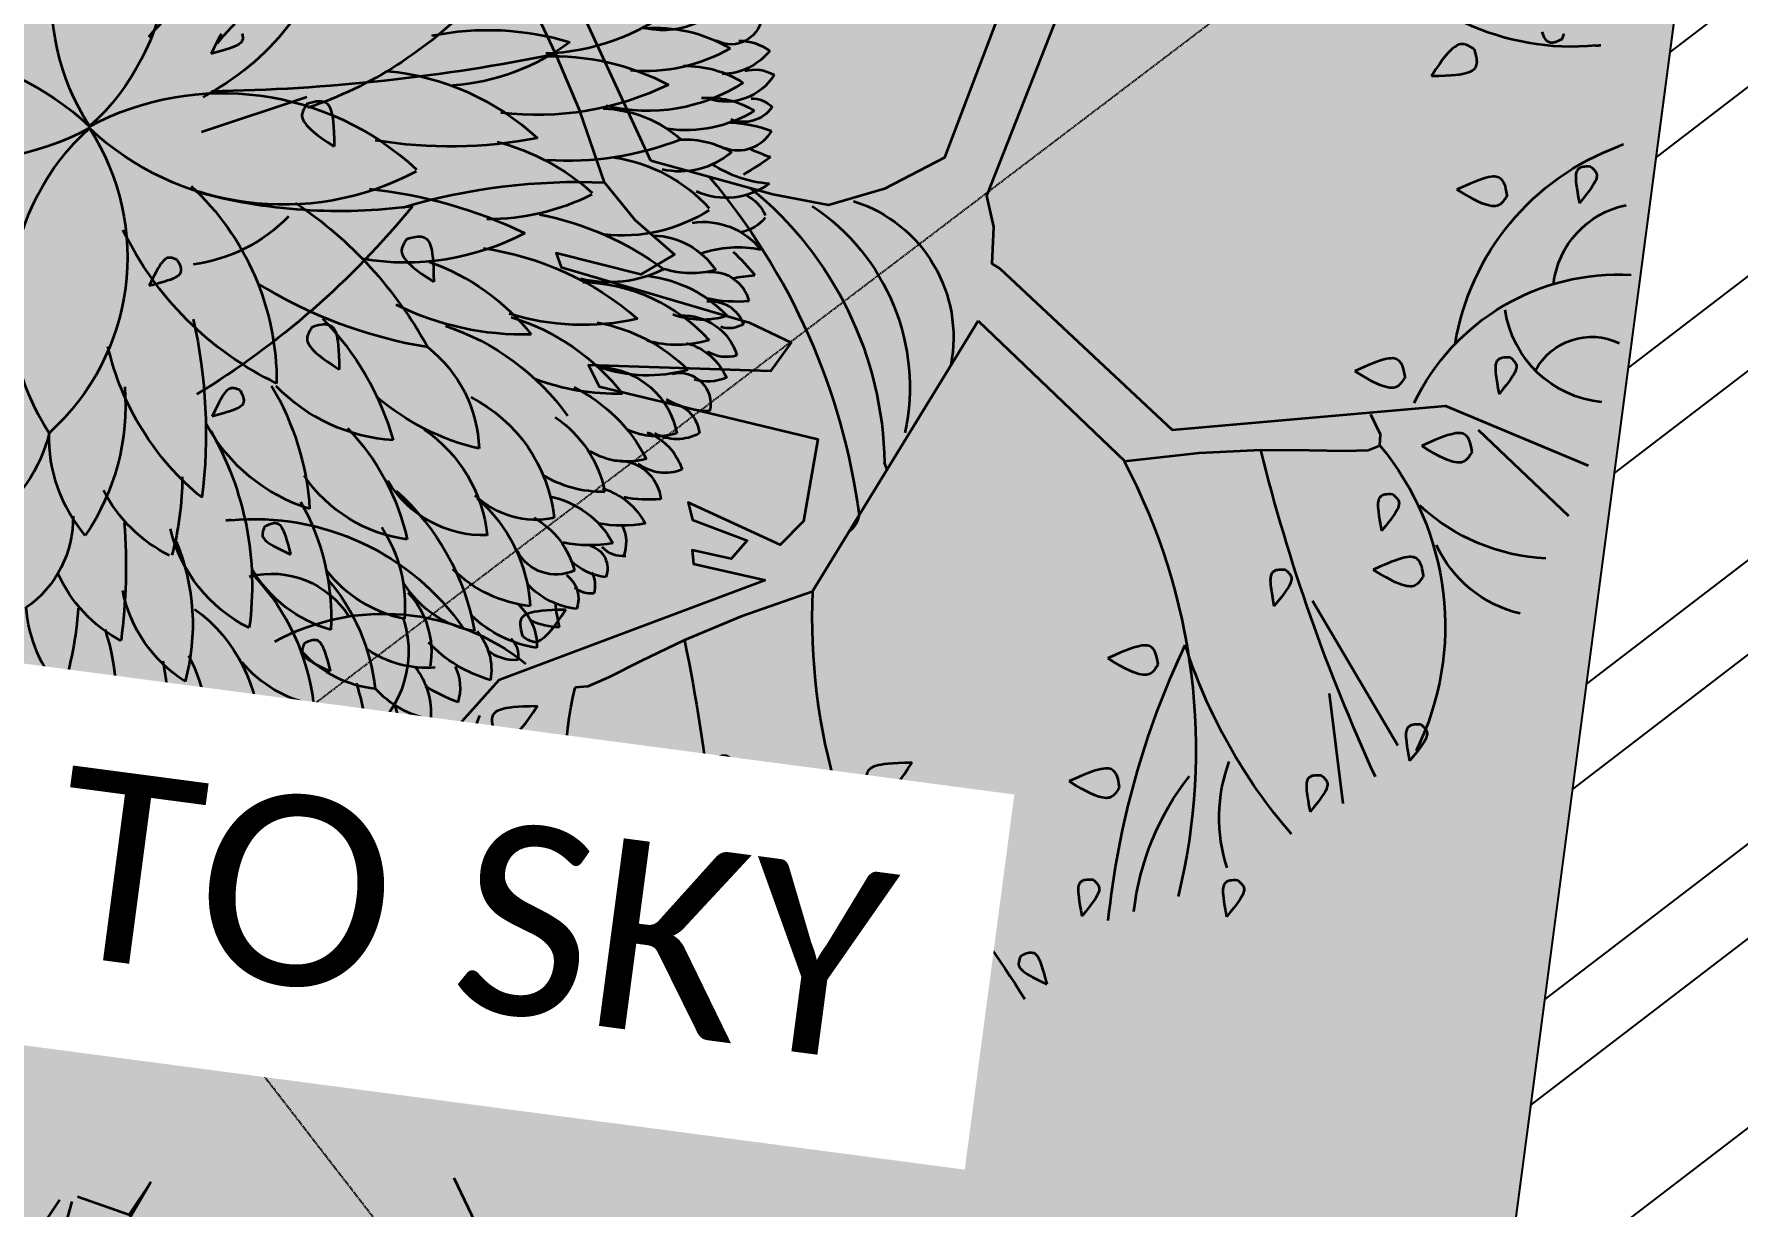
# Model space of a CAD drawing. Header units: millimetres. Extents: x -176651 to 424033, y -469666 to 486614.
# Drawn here: x 8841 to 9561, y 116271 to 116767 of the extents above; entities that cross this region are included whole.
import ezdxf

# ---------------------------------------------------------------- set-up
doc = ezdxf.new("R2010")
doc.units = ezdxf.units.MM
doc.linetypes.add('1625_East Villa$0$DASHED', pattern=[0.75, 0.5, -0.25])
for name, color, linetype in [('1625_East Villa$0$ad-Elevation 10', 8, 'Continuous'), ('1625_East Villa$0$ad-Furniture', 8, 'Continuous'), ('1625_East Villa$0$ad-Text main', 8, 'Continuous'), ('1625_East Villa$0$ad-Wall', 8, 'Continuous'), ('1625_East Villa$0$ad-Wall hatch', 8, 'Continuous')]:
    doc.layers.add(name, color=color, linetype=linetype)
doc.layers.add('1625_East Villa$0$ad-Landscape', color=8, linetype='Continuous', lineweight=35)
doc.styles.add('1625_East Villa$0$Standard', font='calibril.ttf')

# ---------------------------------------------------------------- blocks, each defined once
blk = doc.blocks.new('1625_East Villa$0$A$C61BE7BBE')
at = {"layer": '1625_East Villa$0$ad-Landscape', "color": 2}
for centre, radius, start, end in [((5.367, 5.219), 1.476, 139.5678, 220.4322), ((3.12, 5.219), 1.476, 319.5678, 40.4322), ((2.238, 3.734), 2.052, 33.3645, 71.7788), ((4.521, 5.887), 1.654, 187.071, 234.8541), ((4.061, 6.873), 2.589, 216.3709, 243.6204), ((1.631, 3.425), 1.771, 71.0687, 99.21), ((2.329, 6.193), 1.415, 226.1223, 258.1088), ((2.39, 3.256), 1.59, 87.8069, 125.3426), ((3.217, 2.824), 1.766, 54.4662, 125.5338), ((3.217, 5.686), 1.766, 234.4662, 305.5338), ((5.367, 3.292), 1.476, 139.5678, 220.4322), ((5.27, 5.686), 1.766, 234.4662, 305.5338), ((3.12, 3.292), 1.476, 319.5678, 40.4322), ((4.061, 1.638), 2.589, 116.3796, 143.6291), ((1.238, 4.953), 1.529, 249.608, 279.927), ((3.74, 1.868), 1.772, 127.9554, 156.5901), ((2.402, 2.454), 0.836, 120.6803, 170.6952), ((6.505, 2.033), 3.258, 159.8575, 179.5136), ((2.351, 3.515), 1.708, 301.6282, 339.5254), ((2.387, 3.165), 1.102, 279.7318, 323.9609), ((4.785, 1.304), 1.936, 142.5885, 180.2685), ((3.296, 2.438), 0.953, 312.2631, 353.7786), ((1.568, 2.747), 0.695, 260.6567, 321.7175), ((2.796, 1.441), 0.898, 139.4924, 177.6991), ((4.696, 1.741), 0.676, 171.3917, 227.835), ((4.538, 1.094), 1.349, 149.987, 187.7695), ((3.338, 0.614), 0.606, 297.2695, 335.9728)]:
    blk.add_arc(centre, radius, start, end, dxfattribs=at)
at = {"layer": '1625_East Villa$0$ad-Landscape', "color": 76}
for centre, radius, start, end in [((0.85, 5.826), 0.508, 198.3657, 274.3629), ((0.376, 5.482), 0.193, 174.1867, 290.596), ((1.723, 6.473), 1.411, 225.5947, 260.3414), ((0.26, 5.008), 0.314, 81.5933, 119.1651), ((0.714, 4.425), 0.914, 78.0173, 113.3144), ((0.437, 5.482), 0.386, 211.1509, 261.8872), ((1.001, 6.11), 1.065, 232.5105, 267.2521), ((0.153, 4.921), 0.235, 66.9546, 113.0454), ((0.379, 5.278), 0.348, 203.9184, 280.7874), ((0.528, 4.448), 0.678, 81.5557, 114.7052), ((0.955, 5.895), 1.093, 229.5217, 276.1719), ((1.238, 3.557), 1.529, 80.073, 110.392), ((1.737, 6.553), 1.873, 236.553, 269.3505), ((0.153, 4.809), 0.166, 79.3544, 130.2832), ((0.237, 5.034), 0.214, 207.1935, 284.6897), ((0.375, 4.422), 0.526, 77.3912, 114.963), ((0.663, 5.52), 0.803, 230.6141, 270.7898), ((0.222, 3.924), 0.887, 85.5415, 102.4704), ((0.253, 4.876), 0.238, 201.2281, 283.0029), ((1.01, 4.034), 0.76, 84.1206, 124.2254), ((0.483, 4.104), 0.567, 79.894, 113.0436), ((-0.244, 5.884), 1.285, 281.6372, 288.0005), ((1.191, 5.881), 1.72, 226.87, 233.5161), ((0.627, 4.946), 0.486, 221.139, 275.5703), ((1.521, 6.369), 1.948, 241.1822, 266.2604), ((5.27, 2.824), 1.766, 54.4662, 125.5338), ((0.046, 5.194), 0.734, 266.4289, 296.017), ((0.317, 4.791), 0.456, 226.0882, 286.2369), ((1.002, 3.489), 1.009, 91.2562, 130.1055), ((1.89, 3.086), 1.423, 97.042, 124.3197), ((2.38, 7.288), 2.882, 251.6105, 271.7173), ((0.197, 4.155), 0.224, 105.3109, 151.5664), ((0.197, 4.356), 0.224, 208.4336, 254.6891), ((1.002, 5.021), 1.009, 229.8945, 268.7438), ((1.89, 5.425), 1.423, 235.6803, 262.958), ((0.317, 3.72), 0.456, 73.7631, 133.9118), ((0.046, 3.316), 0.734, 63.983, 93.5711), ((0.627, 3.564), 0.486, 84.4297, 138.861), ((1.521, 2.141), 1.948, 93.7396, 118.8178), ((2.38, 1.222), 2.882, 88.2827, 108.3895), ((1.191, 2.629), 1.72, 126.4839, 133.13), ((2.39, 5.254), 1.59, 234.6574, 272.1931), ((4.521, 2.623), 1.654, 125.1459, 172.929), ((-0.244, 2.626), 1.285, 71.9995, 78.3628), ((0.253, 3.634), 0.238, 76.9971, 158.7719), ((0.483, 4.407), 0.567, 246.9564, 280.106), ((1.01, 4.476), 0.76, 235.7746, 275.8794), ((1.737, 1.957), 1.873, 90.6495, 123.447), ((0.222, 4.586), 0.887, 257.5296, 274.4585), ((0.663, 2.99), 0.803, 89.2102, 129.3859), ((0.237, 3.476), 0.214, 75.3103, 152.8065), ((0.375, 4.088), 0.526, 245.037, 282.6088), ((0.955, 2.615), 1.093, 83.8281, 130.4783), ((2.329, 2.317), 1.415, 101.8912, 133.8777), ((2.238, 4.776), 2.052, 288.2212, 326.6355), ((0.153, 3.701), 0.166, 229.7168, 280.6456), ((0.379, 3.233), 0.348, 79.2126, 156.0816), ((0.437, 3.028), 0.386, 98.1128, 148.8491), ((0.528, 4.063), 0.678, 245.2948, 278.4443), ((1.001, 2.401), 1.065, 92.7479, 127.4895), ((1.723, 2.037), 1.411, 99.6586, 134.4053), ((1.631, 5.085), 1.771, 260.79, 288.9313), ((1.888, 6.063), 2.891, 271.7421, 294.3259), ((0.153, 3.59), 0.235, 246.9546, 293.0454), ((2.173, 1.817), 1.53, 100.88, 136.8447), ((0.26, 3.502), 0.314, 240.8349, 278.4067), ((0.376, 3.029), 0.193, 69.404, 185.8133), ((0.714, 4.085), 0.914, 246.6856, 281.9827), ((0.85, 2.685), 0.508, 85.6371, 161.6343), ((0.253, 3.548), 0.544, 262.7166, 292.3542), ((0.437, 2.816), 0.213, 83.9314, 167.1466), ((1.371, 2.086), 1.015, 108.9376, 145.3584), ((0.965, 4.454), 1.427, 260.7451, 283.0431), ((1.985, 1.998), 0.955, 109.2599, 166.2572), ((0.4, 3.092), 0.285, 233.2838, 291.6454), ((0.641, 2.468), 0.37, 103.9638, 154.6363), ((0.545, 3.235), 0.428, 245.5975, 287.5893), ((1.454, 2.193), 0.727, 116.203, 161.3292), ((1.43, 4.085), 1.503, 275.6253, 303.1332), ((2.19, 3.68), 1.111, 266.0484, 308.3502), ((4.23, 1.756), 1.688, 141.4367, 168.9715), ((0.712, 3.069), 0.443, 246.5632, 293.4368), ((2.35, 1.843), 0.921, 117.1177, 166.3316), ((5.216, 2.38), 1.434, 167.8862, 206.8402), ((0.444, 2.868), 0.279, 240.3623, 299.6377), ((0.677, 2.361), 0.271, 77.551, 166.3454), ((3.287, 1.488), 1.425, 128.2279, 160.2669), ((0.849, 2.012), 0.437, 98.927, 145.2152), ((0.873, 3.122), 0.705, 261.247, 294.3965), ((0.597, 3.285), 0.879, 257.9266, 272.9974), ((1.139, 1.78), 0.573, 93.6266, 144.2365), ((5.19, 2.438), 0.953, 186.2214, 227.7369), ((0.735, 3.038), 0.814, 252.4778, 273.2362), ((1.241, 2.736), 0.544, 250.202, 306.221), ((2.076, 1.479), 0.96, 123.4494, 169.1419), ((2.914, 0.996), 1.53, 124.2544, 162.4095), ((1.943, 2.897), 0.927, 270.1716, 318.2607), ((0.83, 2.1), 0.239, 147.6824, 193.2452), ((1.376, 1.72), 0.525, 111.9719, 158.1743), ((5.353, 1.927), 1.983, 172.8697, 187.1303), ((0.621, 2.224), 0.183, 257.9287, 308.8575), ((0.919, 2.869), 0.793, 251.9877, 274.4337), ((0.833, 1.935), 0.148, 98.297, 193.9033), ((3.802, 1.234), 1.463, 142.928, 175.4603), ((3.099, 2.555), 0.928, 288.9495, 325.0834), ((0.696, 2.278), 0.379, 269.0458, 306.1809), ((0.918, 1.817), 0.17, 143.7235, 189.2863), ((1.034, 2.146), 0.273, 237.8448, 324.6011), ((0.789, 1.953), 0.168, 256.8191, 300.1098), ((1.025, 1.718), 0.186, 119.0055, 191.7638), ((1.155, 2.454), 0.795, 268.4481, 307.5281), ((2.546, 2.176), 0.932, 288.9915, 338.9853), ((7.132, 1.113), 3.502, 167.9948, 180.0176), ((0.856, 2.168), 0.488, 268.4011, 309.1706), ((-0.468, 2.075), 1.496, 339.5864, 345.4463), ((1.841, 2.296), 0.821, 274.0733, 314.8771), ((1.411, 1.368), 0.356, 124.2819, 173.793), ((1.43, 2.103), 0.645, 272.2183, 320.8436), ((2.244, 1.223), 0.544, 129.3196, 181.7514), ((3.23, 0.731), 1.242, 131.6019, 166.473), ((2.218, 2.186), 0.846, 278.5709, 321.5072), ((3.755, 0.533), 1.408, 129.2482, 165.9132), ((0.988, 1.948), 0.399, 262.2727, 289.059), ((1.038, 2.165), 0.759, 271.415, 306.1567), ((1.314, 1.322), 0.15, 126.1904, 182.5297), ((1.689, 1.185), 0.372, 132.039, 182.3981), ((2.838, 1.701), 0.868, 294.7161, 341.3122), ((3.329, 1.932), 0.874, 290.1808, 328.5951), ((1.218, 1.585), 0.274, 258.7338, 302.0246), ((1.188, 2.023), 0.863, 278.6128, 308.9762), ((3.664, 0.51), 0.974, 118.3444, 173.5331), ((5.983, 1.131), 2.067, 175.9521, 190.6786), ((1.785, 1.06), 0.289, 145.3594, 190.9222), ((2.115, 0.859), 0.461, 134.4168, 177.6352), ((1.808, 1.831), 0.643, 257.6145, 296.9239), ((2.035, 1.751), 0.73, 268.9494, 309.1849), ((5.053, 0.538), 1.458, 154.4442, 184.6619), ((3.367, 1.426), 0.895, 310.7887, 348.0381), ((1.197, 2.251), 1.281, 283.7152, 293.8565), ((2.347, 1.638), 0.764, 273.1884, 312.6145), ((4.032, 0.491), 1.016, 144.8498, 183.0189), ((1.621, 1.498), 0.621, 273.0667, 310.2241), ((3.329, 0.459), 1.32, 153.7814, 168.0611), ((5.028, 0.458), 1.765, 161.3885, 181.2452), ((2.137, 0.787), 0.289, 145.3594, 190.9222), ((2.004, 1.312), 0.581, 273.3251, 311.6636), ((3.777, 0.304), 1.488, 157.2926, 174.0275), ((2.519, 1.333), 0.735, 283.908, 319.6134), ((3.37, 0.942), 0.57, 293.7313, 353.3277), ((4.915, 0.921), 0.873, 183.0038, 219.6059), ((1.84, 1.061), 0.329, 272.3146, 313.7549), ((2.551, 0.604), 0.41, 156.3892, 187.6723), ((1.799, 1.555), 1.205, 294.4744, 320.3824), ((2.873, 1.146), 0.824, 298.2203, 336.7804), ((4.728, 0.43), 0.838, 157.7226, 195.8673), ((2.085, 0.901), 0.356, 279.6308, 313.1371), ((2.86, 0.9), 0.488, 288.8174, 332.5625), ((2.791, 0.504), 0.311, 161.2129, 206.1809), ((3.209, 0.386), 0.552, 154.5471, 189.5144), ((2.484, 0.892), 0.625, 286.9117, 328.7423), ((2.422, 0.656), 0.302, 287.3992, 323.6788), ((10.109, 1.582), 7.168, 189.1667, 191.2403), ((3.602, 0.331), 0.342, 161.3254, 219.8207), ((4.101, 0.3), 0.535, 164.7932, 204.8095), ((3.777, 0.53), 0.359, 293.7056, 356.9487), ((3.19, 0.367), 0.343, 173.8947, 205.1777), ((2.828, 0.485), 0.269, 281.0401, 324.9578), ((2.916, 0.511), 0.358, 294.3218, 345.6204), ((3.063, 0.802), 0.743, 291.8594, 312.9677), ((4.147, 0.193), 0.227, 172.7272, 229.0665), ((3.977, 0.209), 0.225, 186.241, 229.1557), ((3.752, 0.239), 0.214, 291.17, 329.5844), ((3.83, 0.275), 0.305, 303.605, 342.9027)]:
    blk.add_arc(centre, radius, start, end, dxfattribs=at)
blk = doc.blocks.new('1625_East Villa$0$A$C279134A6')
at = {"layer": '1625_East Villa$0$ad-Landscape', "linetype": 'Continuous'}
for p, q in [((542.66, 463.81), (637.12, 613.59)), ((734.74, 473.8), (789.53, 447.04)), ((352.62, 400.13), (423.66, 240.51)), ((72.23, 376.89), (16.73, 336.36)), ((150.22, 271.73), (93.3, 199.01)), ((134.41, 222.4), (119.11, 163.38)), ((595.99, 149.14), (611.79, 82.26)), ((468.35, 119.95), (464.31, 27.7)), ((448.29, 72.2), (421.53, 17.41))]:
    blk.add_line(p, q, dxfattribs=at)
for points in [[(54.64, 595.87), (54.5, 596.4), (54.38, 596.92), (54.26, 597.44), (54.16, 597.95), (54.09, 598.45), (54.04, 598.93)], [(54.64, 595.87), (55.82, 595.04), (56.82, 594.39), (57.68, 593.9), (58.42, 593.54), (59.06, 593.3), (59.62, 593.16), (60.12, 593.09), (60.58, 593.08), (61.04, 593.1), (61.48, 593.18), (61.92, 593.32), (62.36, 593.53), (62.81, 593.82), (63.27, 594.21), (63.75, 594.7), (64.25, 595.32), (64.77, 596.07), (65.35, 597), (65.99, 598.17)], [(356.89, 469.03), (326.61, 591.55)], [(382.56, 486.75), (357.78, 591.94)], [(101.81, 583.95), (101.01, 582.09), (100.4, 580.52), (99.97, 579.19), (99.69, 578.08), (99.54, 577.13), (99.5, 576.32), (99.55, 575.61), (99.67, 574.97), (99.84, 574.35), (100.07, 573.77), (100.39, 573.2), (100.8, 572.65), (101.33, 572.11), (102, 571.59), (102.81, 571.07), (103.8, 570.56), (104.99, 570.06), (106.41, 569.55), (108.14, 569.03), (110.22, 568.5), (112.72, 567.96), (115.68, 567.39), (119.17, 566.81), (123.24, 566.19)], [(101.81, 583.95), (102.51, 584.29), (103.19, 584.61), (103.87, 584.92), (104.54, 585.2), (105.21, 585.45), (105.86, 585.66), (106.51, 585.83), (107.15, 585.95), (107.78, 586.01), (108.42, 586.01), (109.06, 585.93), (109.72, 585.74), (110.42, 585.44), (111.15, 585.02), (111.93, 584.44), (112.76, 583.71), (113.67, 582.79), (114.65, 581.64), (115.74, 580.18), (116.94, 578.36), (118.28, 576.11), (119.76, 573.38), (121.41, 570.09), (123.24, 566.19)], [(566.22, 448.74), (584.9, 485.96), (601.98, 515.2), (616.52, 537.42), (627.59, 553.56), (634.27, 564.59), (635.63, 571.45), (630.72, 575.1), (618.63, 576.49)], [(29.7, 528.37), (29.25, 528.06), (28.81, 527.74), (28.39, 527.43), (27.99, 527.1), (27.6, 526.77), (27.25, 526.44), (26.92, 526.09), (26.63, 525.73), (26.37, 525.36), (26.15, 524.97), (25.98, 524.54), (25.87, 524.06), (25.82, 523.53), (25.84, 522.93), (25.93, 522.24), (26.1, 521.47), (26.36, 520.59), (26.74, 519.56), (27.27, 518.34), (27.99, 516.88), (28.93, 515.13), (30.12, 513.04), (31.6, 510.58), (33.39, 507.68)], [(29.7, 528.37), (31.13, 528.24), (32.32, 528.08), (33.3, 527.89), (34.09, 527.68), (34.73, 527.45), (35.25, 527.2), (35.67, 526.93), (36.03, 526.63), (36.36, 526.32), (36.64, 525.97), (36.89, 525.58), (37.09, 525.13), (37.24, 524.62), (37.34, 524.02), (37.38, 523.34), (37.36, 522.55), (37.27, 521.63), (37.1, 520.55), (36.83, 519.25), (36.44, 517.68), (35.92, 515.79), (35.25, 513.53), (34.41, 510.84), (33.39, 507.68)], [(73.29, 506.76), (73.89, 508.69), (74.45, 510.28), (74.98, 511.57), (75.5, 512.6), (76, 513.41), (76.49, 514.05), (76.99, 514.56), (77.5, 514.97), (78.03, 515.33), (78.59, 515.63), (79.2, 515.85), (79.87, 516), (80.62, 516.06), (81.47, 516.03), (82.42, 515.89), (83.51, 515.63), (84.73, 515.25), (86.15, 514.71), (87.8, 513.98), (89.72, 513.02), (91.97, 511.82), (94.59, 510.32), (97.62, 508.49), (101.12, 506.32)], [(73.29, 506.76), (73.6, 506.05), (73.91, 505.35), (74.22, 504.68), (74.55, 504.03), (74.9, 503.41), (75.26, 502.82), (75.64, 502.28), (76.05, 501.77), (76.48, 501.31), (76.97, 500.9), (77.51, 500.54), (78.13, 500.25), (78.85, 500.03), (79.69, 499.88), (80.65, 499.81), (81.76, 499.82), (83.05, 499.93), (84.55, 500.16), (86.32, 500.56), (88.42, 501.17), (90.89, 502), (93.8, 503.12), (97.19, 504.54), (101.12, 506.32)], [(774.66, 503.78), (774.3, 503.05), (774.06, 502.41), (773.92, 501.85), (773.85, 501.35), (773.84, 500.88), (773.87, 500.43), (773.94, 499.99), (774.08, 499.55), (774.29, 499.11), (774.58, 498.66), (774.97, 498.2), (775.47, 497.72), (776.08, 497.22), (776.83, 496.69), (777.76, 496.12), (778.93, 495.48), (780.37, 494.76), (782.15, 493.92), (784.3, 492.96), (786.89, 491.85), (789.95, 490.57)], [(785.83, 502.15), (786.48, 500.65), (787.2, 498.8), (788.01, 496.54), (788.92, 493.81), (789.95, 490.57)], [(382.56, 486.75), (413.24, 465.34), (442.58, 452.51), (473.75, 454.34), (542.66, 463.81)], [(344.62, 430.21), (349.05, 432.35), (350.89, 452.51), (356.89, 469.03)], [(733.97, 470.35), (732.12, 471.15), (730.55, 471.76), (729.22, 472.19), (728.1, 472.47), (727.16, 472.62), (726.35, 472.66), (725.64, 472.61), (724.99, 472.49), (724.38, 472.32), (723.79, 472.09), (723.22, 471.78), (722.67, 471.36), (722.14, 470.83), (721.61, 470.17), (721.1, 469.35), (720.59, 468.36), (720.08, 467.18), (719.57, 465.75), (719.05, 464.02), (718.53, 461.94), (717.98, 459.44), (717.42, 456.48), (716.83, 452.99), (716.21, 448.92)], [(733.97, 470.35), (734.31, 469.66), (734.64, 468.97), (734.94, 468.29), (735.22, 467.62), (735.47, 466.95), (735.68, 466.3), (735.85, 465.65), (735.97, 465.01), (736.04, 464.38), (736.04, 463.74), (735.95, 463.1), (735.77, 462.44), (735.47, 461.75), (735.04, 461.01), (734.47, 460.24), (733.73, 459.4), (732.82, 458.5), (731.66, 457.51), (730.21, 456.42), (728.38, 455.22), (726.14, 453.89), (723.4, 452.4), (720.12, 450.75), (716.21, 448.92)], [(566.22, 448.74), (547.11, 430.52), (522.98, 414.51), (539.77, 401.2), (587.45, 406.7), (583.78, 399.37), (477.42, 382.87), (452.99, 374.92), (462.23, 357.76), (561.78, 348.05), (554.44, 337.06), (431.57, 324.23), (433.41, 278.42), (444.41, 263.76), (497.59, 280.25), (493.92, 271.09), (462.75, 263.76), (470.08, 252.76), (492.09, 254.59), (490.26, 247.26), (449.88, 243.53)], [(344.62, 430.21), (239.13, 354.81)], [(59.76, 418.5), (59.3, 418.18), (58.87, 417.87), (58.44, 417.55), (58.04, 417.23), (57.66, 416.9), (57.3, 416.56), (56.97, 416.21), (56.68, 415.86), (56.42, 415.49), (56.2, 415.09), (56.04, 414.66), (55.92, 414.18), (55.87, 413.65), (55.89, 413.05), (55.98, 412.37), (56.15, 411.59), (56.41, 410.71), (56.79, 409.69), (57.32, 408.46), (58.04, 407), (58.98, 405.25), (60.17, 403.16), (61.65, 400.7), (63.44, 397.81)], [(59.76, 418.5), (61.19, 418.36), (62.37, 418.2), (63.35, 418.02), (64.14, 417.81), (64.78, 417.58), (65.3, 417.32), (65.72, 417.05), (66.08, 416.75), (66.41, 416.44), (66.7, 416.09), (66.94, 415.7), (67.14, 415.25), (67.29, 414.74), (67.39, 414.14), (67.43, 413.46), (67.41, 412.67), (67.32, 411.75), (67.15, 410.67), (66.88, 409.37), (66.49, 407.8), (65.97, 405.91), (65.3, 403.65), (64.46, 400.97), (63.44, 397.81)], [(115.9, 400.36), (116.49, 402.29), (117.05, 403.88), (117.59, 405.17), (118.1, 406.2), (118.6, 407.01), (119.1, 407.65), (119.6, 408.16), (120.11, 408.58), (120.64, 408.93), (121.2, 409.23), (121.8, 409.45), (122.48, 409.6), (123.23, 409.66), (124.07, 409.63), (125.03, 409.49), (126.11, 409.23), (127.34, 408.85), (128.76, 408.31), (130.4, 407.58), (132.33, 406.63), (134.58, 405.42), (137.2, 403.92), (140.23, 402.1), (143.72, 399.92)], [(669.94, 403.72), (668.08, 404.52), (666.51, 405.12), (665.19, 405.56), (664.07, 405.84), (663.12, 405.99), (662.31, 406.02), (661.6, 405.97), (660.96, 405.86), (660.35, 405.69), (659.76, 405.46), (659.19, 405.14), (658.64, 404.73), (658.1, 404.2), (657.58, 403.53), (657.06, 402.71), (656.55, 401.72), (656.05, 400.54), (655.54, 399.12), (655.02, 397.39), (654.49, 395.3), (653.95, 392.81), (653.39, 389.85), (652.8, 386.36), (652.18, 382.29)], [(669.94, 403.72), (670.28, 403.02), (670.61, 402.33), (670.91, 401.66), (671.19, 400.98), (671.44, 400.32), (671.65, 399.66), (671.82, 399.02), (671.94, 398.38), (672, 397.74), (672, 397.11), (671.92, 396.47), (671.73, 395.8), (671.44, 395.11), (671.01, 394.38), (670.43, 393.6), (669.7, 392.77), (668.78, 391.86), (667.63, 390.87), (666.17, 389.79), (664.35, 388.59), (662.1, 387.25), (659.37, 385.77), (656.08, 384.12), (652.18, 382.29)], [(115.9, 400.36), (116.2, 399.65), (116.51, 398.96), (116.83, 398.28), (117.16, 397.63), (117.5, 397.01), (117.86, 396.43), (118.25, 395.88), (118.65, 395.37), (119.09, 394.91), (119.57, 394.5), (120.12, 394.14), (120.74, 393.85), (121.46, 393.63), (122.29, 393.48), (123.26, 393.41), (124.37, 393.42), (125.65, 393.53), (127.15, 393.77), (128.93, 394.17), (131.02, 394.77), (133.5, 395.61), (136.41, 396.72), (139.8, 398.14), (143.72, 399.92)], [(352.62, 400.13), (262.56, 334.25)], [(239.13, 354.81), (91.68, 387.47), (9.73, 365.32)], [(263.02, 334.14), (222.6, 344.15), (189.28, 350.19), (162.94, 353.59), (143.48, 355.67), (130.75, 357.77), (124.66, 361.2), (125.08, 367.3), (131.89, 377.39)], [(793.62, 375.77), (792.79, 374.6), (792.14, 373.59), (791.65, 372.73), (791.29, 372), (791.05, 371.36), (790.91, 370.8), (790.84, 370.3), (790.83, 369.83), (790.86, 369.38), (790.93, 368.94), (791.07, 368.5), (791.28, 368.05), (791.57, 367.6), (791.96, 367.14), (792.45, 366.67), (793.07, 366.17), (793.82, 365.64), (794.75, 365.07), (795.92, 364.43), (797.36, 363.71), (799.14, 362.87), (801.29, 361.91), (803.87, 360.8), (806.94, 359.52)], [(793.62, 375.77), (794.15, 375.91), (794.67, 376.04), (795.19, 376.16), (795.7, 376.25), (796.2, 376.33), (796.69, 376.38), (797.16, 376.4), (797.62, 376.4), (798.07, 376.35), (798.51, 376.26), (798.95, 376.11), (799.39, 375.88), (799.82, 375.57), (800.27, 375.17), (800.73, 374.66), (801.21, 374.03), (801.71, 373.26), (802.24, 372.3), (802.82, 371.1), (803.47, 369.6), (804.19, 367.75), (805, 365.49), (805.91, 362.76), (806.94, 359.52)], [(74, 364.42), (74.59, 366.35), (75.15, 367.94), (75.69, 369.23), (76.2, 370.26), (76.7, 371.07), (77.2, 371.71), (77.7, 372.22), (78.21, 372.63), (78.73, 372.99), (79.29, 373.29), (79.9, 373.51), (80.57, 373.66), (81.32, 373.72), (82.17, 373.69), (83.13, 373.55), (84.21, 373.29), (85.44, 372.91), (86.85, 372.37), (88.5, 371.64), (90.43, 370.68), (92.68, 369.48), (95.3, 367.98), (98.33, 366.15), (101.82, 363.98)], [(74, 364.42), (74.3, 363.71), (74.61, 363.01), (74.93, 362.34), (75.26, 361.69), (75.6, 361.07), (75.96, 360.48), (76.34, 359.94), (76.75, 359.43), (77.19, 358.97), (77.67, 358.56), (78.22, 358.2), (78.84, 357.91), (79.56, 357.69), (80.39, 357.54), (81.36, 357.47), (82.47, 357.48), (83.75, 357.59), (85.25, 357.82), (87.02, 358.22), (89.12, 358.83), (91.6, 359.66), (94.5, 360.78), (97.89, 362.2), (101.82, 363.98)], [(715.1, 349.05), (713.25, 349.86), (711.68, 350.46), (710.35, 350.89), (709.23, 351.17), (708.29, 351.32), (707.48, 351.36), (706.77, 351.31), (706.12, 351.2), (705.51, 351.03), (704.92, 350.79), (704.35, 350.48), (703.8, 350.07), (703.27, 349.53), (702.75, 348.87), (702.23, 348.05), (701.72, 347.06), (701.21, 345.88), (700.7, 344.45), (700.19, 342.73), (699.66, 340.64), (699.11, 338.15), (698.55, 335.18), (697.96, 331.7), (697.35, 327.63)], [(715.1, 349.05), (715.44, 348.36), (715.77, 347.67), (716.08, 346.99), (716.36, 346.32), (716.6, 345.66), (716.81, 345), (716.98, 344.35), (717.1, 343.71), (717.17, 343.08), (717.17, 342.45), (717.08, 341.8), (716.9, 341.14), (716.6, 340.45), (716.17, 339.72), (715.6, 338.94), (714.87, 338.1), (713.95, 337.2), (712.79, 336.21), (711.34, 335.13), (709.52, 333.92), (707.27, 332.59), (704.54, 331.11), (701.25, 329.46), (697.35, 327.63)], [(113.94, 335.5), (113.49, 335.19), (113.05, 334.87), (112.62, 334.56), (112.22, 334.23), (111.84, 333.9), (111.48, 333.57), (111.15, 333.22), (110.86, 332.86), (110.6, 332.49), (110.38, 332.1), (110.22, 331.67), (110.1, 331.19), (110.05, 330.66), (110.07, 330.06), (110.16, 329.37), (110.33, 328.6), (110.59, 327.72), (110.97, 326.69), (111.5, 325.47), (112.22, 324.01), (113.16, 322.26), (114.35, 320.17), (115.83, 317.71), (117.62, 314.81)], [(113.94, 335.5), (115.37, 335.37), (116.55, 335.21), (117.53, 335.02), (118.32, 334.81), (118.96, 334.58), (119.48, 334.33), (119.9, 334.06), (120.27, 333.76), (120.59, 333.44), (120.88, 333.1), (121.12, 332.71), (121.32, 332.26), (121.47, 331.75), (121.57, 331.15), (121.61, 330.47), (121.59, 329.68), (121.5, 328.76), (121.33, 327.68), (121.06, 326.38), (120.67, 324.81), (120.15, 322.92), (119.48, 320.66), (118.64, 317.97), (117.62, 314.81)], [(749.98, 309.18), (749.15, 308), (748.5, 307), (748.01, 306.14), (747.65, 305.4), (747.41, 304.76), (747.27, 304.2), (747.2, 303.7), (747.19, 303.24), (747.22, 302.78), (747.3, 302.34), (747.43, 301.9), (747.64, 301.46), (747.93, 301.01), (748.32, 300.55), (748.82, 300.07), (749.43, 299.57), (750.18, 299.05), (751.12, 298.47), (752.28, 297.83), (753.72, 297.11), (755.5, 296.27), (757.65, 295.31), (760.24, 294.2), (763.3, 292.92)], [(749.98, 309.18), (750.51, 309.32), (751.04, 309.44), (751.55, 309.56), (752.06, 309.66), (752.56, 309.73), (753.05, 309.78), (753.52, 309.81), (753.99, 309.8), (754.44, 309.75), (754.88, 309.66), (755.31, 309.51), (755.75, 309.28), (756.19, 308.98), (756.63, 308.57), (757.09, 308.06), (757.57, 307.43), (758.07, 306.66), (758.6, 305.7), (759.18, 304.5), (759.83, 303), (760.55, 301.15), (761.36, 298.89), (762.27, 296.17), (763.3, 292.92)], [(91.5, 293.44), (92.09, 295.37), (92.66, 296.96), (93.19, 298.25), (93.7, 299.28), (94.2, 300.09), (94.7, 300.73), (95.2, 301.24), (95.71, 301.66), (96.24, 302.01), (96.8, 302.31), (97.4, 302.53), (98.08, 302.68), (98.83, 302.74), (99.67, 302.71), (100.63, 302.57), (101.71, 302.31), (102.94, 301.93), (104.36, 301.39), (106.01, 300.66), (107.93, 299.71), (110.18, 298.5), (112.8, 297), (115.83, 295.18), (119.32, 293)], [(91.5, 293.44), (91.8, 292.73), (92.11, 292.04), (92.43, 291.36), (92.76, 290.71), (93.1, 290.09), (93.46, 289.51), (93.85, 288.96), (94.25, 288.45), (94.69, 287.99), (95.17, 287.58), (95.72, 287.22), (96.34, 286.93), (97.06, 286.71), (97.89, 286.56), (98.86, 286.49), (99.97, 286.5), (101.25, 286.61), (102.76, 286.85), (104.53, 287.25), (106.63, 287.85), (109.1, 288.69), (112.01, 289.8), (115.4, 291.22), (119.32, 293)], [(167.13, 286.62), (166.68, 286.3), (166.24, 285.99), (165.82, 285.67), (165.41, 285.35), (165.03, 285.02), (164.68, 284.68), (164.35, 284.34), (164.05, 283.98), (163.8, 283.61), (163.58, 283.21), (163.41, 282.78), (163.3, 282.31), (163.25, 281.77), (163.26, 281.17), (163.35, 280.49), (163.52, 279.72), (163.79, 278.84), (164.17, 277.81), (164.7, 276.58), (165.42, 275.12), (166.36, 273.37), (167.55, 271.28), (169.03, 268.82), (170.82, 265.93)], [(167.13, 286.62), (168.56, 286.48), (169.75, 286.32), (170.72, 286.14), (171.52, 285.93), (172.16, 285.7), (172.67, 285.44), (173.1, 285.17), (173.46, 284.87), (173.78, 284.56), (174.07, 284.21), (174.32, 283.82), (174.52, 283.37), (174.67, 282.86), (174.77, 282.27), (174.81, 281.58), (174.79, 280.79), (174.7, 279.88), (174.53, 278.79), (174.25, 277.5), (173.87, 275.93), (173.35, 274.04), (172.68, 271.77), (171.84, 269.09), (170.82, 265.93)], [(229.79, 226.07), (230.38, 228), (230.94, 229.58), (231.48, 230.87), (231.99, 231.9), (232.49, 232.72), (232.99, 233.36), (233.49, 233.87), (234, 234.28), (234.52, 234.64), (235.08, 234.93), (235.69, 235.16), (236.36, 235.31), (237.12, 235.37), (237.96, 235.33), (238.92, 235.19), (240, 234.94), (241.23, 234.56), (242.65, 234.01), (244.29, 233.28), (246.22, 232.33), (248.47, 231.12), (251.09, 229.62), (254.12, 227.8), (257.61, 225.62)], [(423.23, 240.72), (460.45, 222.04), (489.69, 204.96), (511.91, 190.42), (528.06, 179.35), (539.08, 172.67), (545.95, 171.31)], [(449.88, 243.53), (588.09, 169.82), (635.95, 99.71)], [(726.79, 236.58), (725.62, 237.4), (724.61, 238.05), (723.75, 238.55), (723.01, 238.9), (722.37, 239.14), (721.82, 239.29), (721.31, 239.36), (720.85, 239.37), (720.4, 239.34), (719.95, 239.26), (719.51, 239.12), (719.07, 238.92), (718.62, 238.62), (718.16, 238.24), (717.68, 237.74), (717.18, 237.13), (716.66, 236.37), (716.09, 235.44), (715.45, 234.28), (714.72, 232.83), (713.89, 231.06), (712.92, 228.9), (711.81, 226.32), (710.53, 223.26)], [(726.79, 236.58), (726.93, 236.05), (727.06, 235.52), (727.17, 235), (727.27, 234.49), (727.34, 234), (727.4, 233.51), (727.42, 233.03), (727.41, 232.57), (727.37, 232.12), (727.27, 231.68), (727.12, 231.24), (726.9, 230.81), (726.59, 230.37), (726.19, 229.92), (725.67, 229.46), (725.04, 228.99), (724.27, 228.49), (723.31, 227.96), (722.11, 227.37), (720.61, 226.73), (718.76, 226.01), (716.5, 225.2), (713.78, 224.29), (710.53, 223.26)], [(229.79, 226.07), (230.09, 225.35), (230.4, 224.66), (230.72, 223.99), (231.05, 223.34), (231.39, 222.72), (231.75, 222.13), (232.14, 221.58), (232.54, 221.07), (232.98, 220.61), (233.46, 220.2), (234.01, 219.85), (234.63, 219.56), (235.35, 219.33), (236.18, 219.18), (237.15, 219.11), (238.26, 219.13), (239.54, 219.23), (241.04, 219.47), (242.82, 219.87), (244.91, 220.47), (247.39, 221.31), (250.29, 222.42), (253.68, 223.85), (257.61, 225.62)], [(82.08, 212.05), (81.62, 211.74), (81.19, 211.42), (80.76, 211.1), (80.36, 210.78), (79.98, 210.45), (79.62, 210.12), (79.29, 209.77), (79, 209.41), (78.74, 209.04), (78.52, 208.65), (78.36, 208.22), (78.24, 207.74), (78.19, 207.21), (78.21, 206.61), (78.3, 205.92), (78.47, 205.15), (78.73, 204.27), (79.11, 203.24), (79.64, 202.02), (80.36, 200.56), (81.3, 198.81), (82.49, 196.72), (83.97, 194.26), (85.76, 191.36)], [(82.08, 212.05), (83.51, 211.92), (84.69, 211.76), (85.67, 211.57), (86.46, 211.36), (87.1, 211.13), (87.62, 210.88), (88.04, 210.6), (88.4, 210.31), (88.73, 209.99), (89.02, 209.65), (89.26, 209.26), (89.46, 208.81), (89.61, 208.3), (89.71, 207.7), (89.75, 207.02), (89.73, 206.22), (89.64, 205.31), (89.47, 204.23), (89.2, 202.93), (88.81, 201.36), (88.29, 199.47), (87.62, 197.21), (86.78, 194.52), (85.76, 191.36)], [(578.07, 195.37), (577.37, 195.02), (576.69, 194.7), (576.01, 194.39), (575.34, 194.11), (574.67, 193.87), (574.02, 193.65), (573.37, 193.49), (572.73, 193.37), (572.1, 193.3), (571.46, 193.3), (570.82, 193.39), (570.16, 193.57), (569.46, 193.87), (568.73, 194.3), (567.95, 194.87), (567.12, 195.6), (566.21, 196.52), (565.23, 197.67), (564.14, 199.13), (562.94, 200.95), (561.6, 203.2), (560.12, 205.93), (558.47, 209.22), (556.64, 213.12)], [(578.07, 195.37), (578.87, 197.22), (579.48, 198.79), (579.91, 200.12), (580.19, 201.23), (580.34, 202.18), (580.38, 202.99), (580.33, 203.7), (580.21, 204.34), (580.04, 204.96), (579.81, 205.55), (579.49, 206.11), (579.08, 206.66), (578.55, 207.2), (577.88, 207.72), (577.07, 208.24), (576.08, 208.75), (574.89, 209.26), (573.47, 209.77), (571.74, 210.28), (569.66, 210.81), (567.16, 211.35), (564.2, 211.92), (560.71, 212.51), (556.64, 213.12)], [(696.76, 175.79), (695.59, 176.62), (694.58, 177.27), (693.72, 177.76), (692.98, 178.12), (692.34, 178.36), (691.79, 178.5), (691.28, 178.57), (690.82, 178.58), (690.37, 178.55), (689.92, 178.48), (689.48, 178.34), (689.04, 178.13), (688.59, 177.84), (688.13, 177.45), (687.65, 176.95), (687.15, 176.34), (686.63, 175.59), (686.06, 174.66), (685.42, 173.49), (684.69, 172.05), (683.86, 170.27), (682.89, 168.12), (681.78, 165.53), (680.5, 162.47)], [(132.69, 177.1), (132.24, 176.78), (131.8, 176.47), (131.37, 176.15), (130.97, 175.82), (130.59, 175.5), (130.23, 175.16), (129.9, 174.81), (129.61, 174.46), (129.35, 174.08), (129.13, 173.69), (128.97, 173.26), (128.85, 172.78), (128.8, 172.25), (128.82, 171.65), (128.91, 170.97), (129.08, 170.19), (129.34, 169.31), (129.72, 168.29), (130.25, 167.06), (130.97, 165.6), (131.91, 163.85), (133.1, 161.76), (134.58, 159.3), (136.37, 156.41)], [(132.69, 177.1), (134.12, 176.96), (135.3, 176.8), (136.28, 176.61), (137.07, 176.41), (137.71, 176.17), (138.23, 175.92), (138.65, 175.65), (139.02, 175.35), (139.34, 175.04), (139.63, 174.69), (139.87, 174.3), (140.07, 173.85), (140.22, 173.34), (140.32, 172.74), (140.36, 172.06), (140.34, 171.27), (140.25, 170.35), (140.08, 169.27), (139.81, 167.97), (139.42, 166.4), (138.9, 164.51), (138.23, 162.25), (137.39, 159.57), (136.37, 156.41)], [(696.76, 175.79), (696.9, 175.26), (697.03, 174.73), (697.14, 174.22), (697.24, 173.71), (697.31, 173.21), (697.37, 172.72), (697.39, 172.25), (697.38, 171.78), (697.34, 171.33), (697.24, 170.89), (697.09, 170.46), (696.87, 170.02), (696.56, 169.58), (696.16, 169.14), (695.64, 168.68), (695.01, 168.2), (694.24, 167.7), (693.28, 167.17), (692.08, 166.59), (690.58, 165.94), (688.73, 165.22), (686.47, 164.41), (683.75, 163.5), (680.5, 162.47)], [(241.95, 156.21), (242.54, 158.14), (243.1, 159.73), (243.64, 161.02), (244.15, 162.05), (244.65, 162.86), (245.15, 163.5), (245.65, 164.01), (246.16, 164.42), (246.69, 164.78), (247.25, 165.08), (247.85, 165.3), (248.53, 165.45), (249.28, 165.51), (250.12, 165.48), (251.08, 165.34), (252.16, 165.08), (253.39, 164.7), (254.81, 164.16), (256.45, 163.43), (258.38, 162.47), (260.63, 161.26), (263.25, 159.77), (266.28, 157.94), (269.77, 155.77)], [(241.95, 156.21), (242.25, 155.5), (242.56, 154.8), (242.88, 154.13), (243.21, 153.48), (243.55, 152.86), (243.91, 152.27), (244.3, 151.72), (244.7, 151.22), (245.14, 150.76), (245.62, 150.34), (246.17, 149.99), (246.79, 149.7), (247.51, 149.48), (248.34, 149.33), (249.31, 149.26), (250.42, 149.27), (251.7, 149.38), (253.2, 149.61), (254.98, 150.01), (257.07, 150.61), (259.55, 151.45), (262.46, 152.57), (265.85, 153.99), (269.77, 155.77)], [(378.21, 137), (379.01, 138.85), (379.62, 140.43), (380.05, 141.75), (380.33, 142.87), (380.48, 143.82), (380.52, 144.62), (380.47, 145.33), (380.35, 145.98), (380.18, 146.59), (379.95, 147.18), (379.64, 147.75), (379.22, 148.3), (378.69, 148.83), (378.03, 149.36), (377.21, 149.87), (376.22, 150.38), (375.04, 150.89), (373.61, 151.4), (371.88, 151.92), (369.8, 152.45), (367.3, 152.99), (364.34, 153.55), (360.85, 154.14), (356.78, 154.76)], [(378.21, 137), (377.52, 136.66), (376.83, 136.33), (376.15, 136.03), (375.48, 135.75), (374.81, 135.5), (374.16, 135.29), (373.51, 135.12), (372.87, 135), (372.24, 134.93), (371.6, 134.94), (370.96, 135.02), (370.3, 135.2), (369.61, 135.5), (368.87, 135.93), (368.1, 136.5), (367.26, 137.24), (366.36, 138.15), (365.37, 139.31), (364.28, 140.77), (363.08, 142.59), (361.75, 144.83), (360.26, 147.57), (358.61, 150.86), (356.78, 154.76)], [(586.53, 140.81), (585.84, 140.47), (585.15, 140.15), (584.47, 139.84), (583.8, 139.56), (583.14, 139.31), (582.48, 139.1), (581.83, 138.93), (581.19, 138.81), (580.56, 138.75), (579.93, 138.75), (579.28, 138.83), (578.62, 139.02), (577.93, 139.32), (577.2, 139.74), (576.42, 140.32), (575.58, 141.05), (574.68, 141.97), (573.69, 143.12), (572.61, 144.58), (571.4, 146.4), (570.07, 148.65), (568.58, 151.38), (566.94, 154.67), (565.1, 158.57)], [(586.53, 140.81), (587.33, 142.67), (587.94, 144.24), (588.37, 145.57), (588.65, 146.68), (588.8, 147.63), (588.84, 148.44), (588.79, 149.15), (588.67, 149.79), (588.51, 150.41), (588.27, 150.99), (587.96, 151.56), (587.54, 152.11), (587.01, 152.65), (586.35, 153.17), (585.53, 153.69), (584.54, 154.2), (583.36, 154.7), (581.93, 155.21), (580.2, 155.73), (578.12, 156.26), (575.63, 156.8), (572.66, 157.37), (569.17, 157.95), (565.1, 158.57)], [(465.18, 142.27), (464.01, 143.09), (463, 143.74), (462.14, 144.23), (461.41, 144.59), (460.77, 144.83), (460.21, 144.98), (459.71, 145.04), (459.24, 145.06), (458.79, 145.03), (458.35, 144.95), (457.91, 144.81), (457.46, 144.6), (457.01, 144.31), (456.55, 143.92), (456.08, 143.43), (455.58, 142.81), (455.05, 142.06), (454.48, 141.13), (453.84, 139.96), (453.12, 138.52), (452.28, 136.75), (451.32, 134.59), (450.21, 132.01), (448.93, 128.94)], [(465.18, 142.27), (465.32, 141.73), (465.45, 141.21), (465.57, 140.69), (465.66, 140.18), (465.74, 139.68), (465.79, 139.2), (465.81, 138.72), (465.81, 138.26), (465.76, 137.81), (465.67, 137.37), (465.52, 136.93), (465.29, 136.5), (464.98, 136.06), (464.58, 135.61), (464.07, 135.15), (463.44, 134.68), (462.67, 134.18), (461.71, 133.64), (460.51, 133.06), (459.01, 132.42), (457.16, 131.7), (454.9, 130.89), (452.17, 129.97), (448.93, 128.94)], [(647.08, 127.54), (645.91, 128.36), (644.9, 129.01), (644.04, 129.51), (643.3, 129.86), (642.66, 130.1), (642.11, 130.25), (641.61, 130.32), (641.14, 130.33), (640.69, 130.3), (640.24, 130.22), (639.8, 130.08), (639.36, 129.88), (638.91, 129.58), (638.45, 129.2), (637.97, 128.7), (637.48, 128.09), (636.95, 127.33), (636.38, 126.4), (635.74, 125.24), (635.01, 123.79), (634.18, 122.02), (633.22, 119.86), (632.11, 117.28), (630.83, 114.22)], [(647.08, 127.54), (647.22, 127.01), (647.35, 126.48), (647.46, 125.96), (647.56, 125.45), (647.64, 124.96), (647.69, 124.47), (647.71, 123.99), (647.7, 123.53), (647.66, 123.08), (647.56, 122.64), (647.41, 122.2), (647.19, 121.77), (646.88, 121.33), (646.48, 120.88), (645.97, 120.42), (645.33, 119.95), (644.56, 119.45), (643.61, 118.92), (642.4, 118.33), (640.91, 117.69), (639.05, 116.97), (636.79, 116.16), (634.07, 115.25), (630.83, 114.22)], [(170.59, 113.93), (170.14, 113.62), (169.7, 113.3), (169.28, 112.98), (168.88, 112.66), (168.49, 112.33), (168.14, 112), (167.81, 111.65), (167.52, 111.29), (167.26, 110.92), (167.04, 110.53), (166.87, 110.1), (166.76, 109.62), (166.71, 109.09), (166.73, 108.49), (166.82, 107.8), (166.99, 107.03), (167.25, 106.15), (167.63, 105.12), (168.16, 103.9), (168.88, 102.44), (169.82, 100.68), (171.01, 98.6), (172.49, 96.13), (174.28, 93.24)], [(170.59, 113.93), (172.02, 113.8), (173.21, 113.64), (174.19, 113.45), (174.98, 113.24), (175.62, 113.01), (176.14, 112.76), (176.56, 112.48), (176.92, 112.19), (177.25, 111.87), (177.53, 111.53), (177.78, 111.14), (177.98, 110.69), (178.13, 110.18), (178.23, 109.58), (178.27, 108.9), (178.25, 108.1), (178.16, 107.19), (177.99, 106.11), (177.72, 104.81), (177.33, 103.24), (176.81, 101.35), (176.14, 99.09), (175.3, 96.4), (174.28, 93.24)], [(527.08, 98.27), (526.39, 97.93), (525.7, 97.6), (525.02, 97.3), (524.35, 97.02), (523.69, 96.77), (523.03, 96.56), (522.38, 96.39), (521.74, 96.27), (521.11, 96.2), (520.48, 96.2), (519.83, 96.29), (519.17, 96.47), (518.48, 96.77), (517.75, 97.2), (516.97, 97.77), (516.13, 98.51), (515.23, 99.42), (514.24, 100.58), (513.16, 102.04), (511.95, 103.86), (510.62, 106.1), (509.13, 108.84), (507.49, 112.12), (505.66, 116.03)], [(527.08, 98.27), (527.88, 100.12), (528.49, 101.69), (528.92, 103.02), (529.2, 104.14), (529.35, 105.08), (529.39, 105.89), (529.34, 106.6), (529.23, 107.25), (529.06, 107.86), (528.82, 108.45), (528.51, 109.02), (528.09, 109.57), (527.56, 110.1), (526.9, 110.63), (526.08, 111.14), (525.09, 111.65), (523.91, 112.16), (522.48, 112.67), (520.76, 113.19), (518.67, 113.71), (516.18, 114.26), (513.21, 114.82), (509.72, 115.41), (505.66, 116.03)], [(249.57, 103.78), (249.11, 103.47), (248.68, 103.15), (248.25, 102.83), (247.85, 102.51), (247.47, 102.18), (247.11, 101.85), (246.78, 101.5), (246.49, 101.14), (246.23, 100.77), (246.01, 100.38), (245.85, 99.95), (245.73, 99.47), (245.68, 98.94), (245.7, 98.33), (245.79, 97.65), (245.96, 96.88), (246.22, 96), (246.6, 94.97), (247.13, 93.75), (247.85, 92.29), (248.79, 90.53), (249.98, 88.45), (251.46, 85.98), (253.25, 83.09)], [(249.57, 103.78), (251, 103.65), (252.18, 103.49), (253.16, 103.3), (253.95, 103.09), (254.59, 102.86), (255.11, 102.61), (255.53, 102.33), (255.89, 102.04), (256.22, 101.72), (256.51, 101.38), (256.75, 100.99), (256.95, 100.54), (257.1, 100.03), (257.2, 99.43), (257.24, 98.74), (257.22, 97.95), (257.13, 97.04), (256.96, 95.96), (256.69, 94.66), (256.3, 93.09), (255.78, 91.2), (255.11, 88.94), (254.27, 86.25), (253.25, 83.09)], [(283.67, 56.96), (282.5, 57.79), (281.49, 58.43), (280.63, 58.93), (279.89, 59.28), (279.26, 59.52), (278.7, 59.67), (278.2, 59.74), (277.73, 59.75), (277.28, 59.72), (276.83, 59.64), (276.39, 59.51), (275.95, 59.3), (275.5, 59), (275.04, 58.62), (274.56, 58.12), (274.07, 57.51), (273.54, 56.76), (272.97, 55.82), (272.33, 54.66), (271.6, 53.21), (270.77, 51.44), (269.81, 49.29), (268.7, 46.7), (267.42, 43.64)], [(283.67, 56.96), (283.81, 56.43), (283.94, 55.9), (284.05, 55.38), (284.15, 54.88), (284.23, 54.38), (284.28, 53.89), (284.3, 53.41), (284.29, 52.95), (284.25, 52.5), (284.16, 52.06), (284, 51.63), (283.78, 51.19), (283.47, 50.75), (283.07, 50.3), (282.56, 49.84), (281.92, 49.37), (281.15, 48.87), (280.2, 48.34), (279, 47.75), (277.5, 47.11), (275.64, 46.39), (273.38, 45.58), (270.66, 44.67), (267.42, 43.64)], [(500.59, 55.59), (499.41, 56.42), (498.41, 57.07), (497.55, 57.56), (496.81, 57.92), (496.17, 58.16), (495.61, 58.3), (495.11, 58.37), (494.65, 58.38), (494.2, 58.35), (493.75, 58.27), (493.31, 58.14), (492.87, 57.93), (492.42, 57.64), (491.96, 57.25), (491.48, 56.75), (490.98, 56.14), (490.46, 55.39), (489.88, 54.45), (489.25, 53.29), (488.52, 51.85), (487.69, 50.07), (486.72, 47.92), (485.61, 45.33), (484.33, 42.27)], [(500.59, 55.59), (500.73, 55.06), (500.85, 54.53), (500.97, 54.01), (501.07, 53.51), (501.14, 53.01), (501.19, 52.52), (501.22, 52.05), (501.21, 51.58), (501.17, 51.13), (501.07, 50.69), (500.92, 50.26), (500.7, 49.82), (500.39, 49.38), (499.98, 48.93), (499.47, 48.48), (498.84, 48), (498.07, 47.5), (497.11, 46.97), (495.91, 46.39), (494.41, 45.74), (492.56, 45.02), (490.3, 44.21), (487.58, 43.3), (484.33, 42.27)], [(420.14, 36.66), (418.97, 37.49), (417.96, 38.14), (417.1, 38.63), (416.36, 38.99), (415.72, 39.23), (415.17, 39.37), (414.66, 39.44), (414.2, 39.45), (413.75, 39.42), (413.3, 39.34), (412.86, 39.21), (412.42, 39), (411.97, 38.71), (411.51, 38.32), (411.03, 37.82), (410.53, 37.21), (410.01, 36.46), (409.44, 35.52), (408.8, 34.36), (408.07, 32.92), (407.24, 31.14), (406.27, 28.99), (405.16, 26.4), (403.88, 23.34)], [(420.14, 36.66), (420.28, 36.13), (420.41, 35.6), (420.52, 35.08), (420.62, 34.58), (420.69, 34.08), (420.75, 33.59), (420.77, 33.12), (420.76, 32.65), (420.72, 32.2), (420.62, 31.76), (420.47, 31.33), (420.25, 30.89), (419.94, 30.45), (419.54, 30), (419.02, 29.55), (418.39, 29.07), (417.62, 28.57), (416.66, 28.04), (415.46, 27.46), (413.96, 26.81), (412.11, 26.09), (409.85, 25.28), (407.13, 24.37), (403.88, 23.34)], [(350.27, 13.32), (349.1, 14.15), (348.09, 14.8), (347.23, 15.29), (346.49, 15.65), (345.85, 15.89), (345.3, 16.03), (344.79, 16.1), (344.33, 16.11), (343.88, 16.08), (343.43, 16), (342.99, 15.87), (342.55, 15.66), (342.1, 15.37), (341.64, 14.98), (341.16, 14.48), (340.66, 13.87), (340.14, 13.12), (339.57, 12.18), (338.93, 11.02), (338.2, 9.58), (337.37, 7.8), (336.4, 5.65), (335.29, 3.06), (334.01, 0)], [(350.27, 13.32), (350.41, 12.79), (350.54, 12.26), (350.65, 11.75), (350.75, 11.24), (350.82, 10.74), (350.88, 10.25), (350.9, 9.78), (350.89, 9.31), (350.85, 8.86), (350.75, 8.42), (350.6, 7.99), (350.38, 7.55), (350.07, 7.11), (349.67, 6.67), (349.15, 6.21), (348.52, 5.73), (347.75, 5.23), (346.79, 4.7), (345.59, 4.12), (344.09, 3.47), (342.24, 2.75), (339.98, 1.94), (337.26, 1.03), (334.01, 0)]]:
    blk.add_lwpolyline(points, dxfattribs=at)
for centre, radius, start, end in [((67.02, 731.09), 139.86, 257.08107, 317.74147), ((1.1, 443.72), 154.97, 77.08107, 78.0944), ((653.72, 417.08), 155.43, 30.80412, 96.68563), ((87.95, 678.78), 154.97, 241.34686, 242.36019), ((-48.82, 417.59), 139.86, 1.69979, 62.36019), ((-8.71, 462.37), 50.42, 359.27125, 70.88821), ((935.31, 1480.23), 1020.98, 250.94432, 261.65172), ((-9.2, 348.28), 124.35, 18.06286, 85.75592), ((751.75, 192.15), 360.52, 132.1856, 164.96928), ((442.71, 379.18), 78.47, 99.97071, 183.81406), ((503.62, 343.37), 119.5, 115.95201, 184.58182), ((590, 286.65), 198.75, 121.55064, 171.51321), ((9.05, 460.07), 59.23, 267.78669, 344.39682), ((536.19, 111.38), 338.69, 65.90923, 84.91323), ((12.57, 400.98), 34.97, 20.50888, 108.24698), ((1065.05, 665.67), 464.83, 211.6227, 231.10353), ((747.47, 706.98), 295.58, 254.65268, 277.94044), ((807.6, 460.44), 89.05, 216.61054, 255.04548), ((230.18, 247.07), 155.43, 132.75563, 198.63714), ((-760.64, 724.43), 1020.98, 327.78954, 338.49694), ((35.06, 421.54), 110.38, 265.32536, 305.15368), ((538.85, 137.6), 338.69, 144.52803, 186.24679), ((29.31, 347.21), 67.87, 275.76108, 327.6837), ((342.11, 341.19), 57.18, 329.93997, 333.84171), ((417.56, 286.05), 14, 177.1649, 226.31537), ((-51.03, 364.35), 295.58, 311.50082, 334.78858), ((-226.14, 96.21), 464.83, 358.33773, 17.81856), ((85.88, 270.75), 338.69, 335.90923, 354.91323), ((714.42, 101.35), 139.86, 77.08107, 137.74147), ((780.33, 388.72), 154.97, 257.08107, 258.0944), ((713.06, 161.46), 50.42, 68.55305, 140.17001), ((1454.72, -128.37), 1020.98, 160.94432, 171.65172), ((639.24, 74.45), 124.35, 53.68534, 121.3784), ((698.07, 171.26), 59.23, 155.04444, 231.65457), ((97.18, 158.36), 89.05, 334.39578, 12.83071), ((391.57, 153.22), 155.43, 300.80412, 6.68563), ((77.87, 92.12), 147.38, 358.93793, 30.62473), ((640.16, -258.11), 464.83, 121.6227, 141.10353), ((681.48, 59.47), 295.58, 164.65268, 187.94044), ((653.25, 158.89), 110.38, 194.28758, 234.1159), ((609.29, 98.69), 67.87, 171.75756, 223.68018), ((434.94, -0.66), 89.05, 126.61054, 165.04548)]:
    blk.add_arc(centre, radius, start, end, dxfattribs=at)
blk = doc.blocks.new('1625_East Villa$0$A$C06C421F0')
at = {"layer": '1625_East Villa$0$ad-Landscape'}
blk.add_lwpolyline([(359.9, 366.5, 36, 14.4, 0), (421.2, 431.5, 14.4, 0.72, 0), (487.4, 441.9, 0, 0, 0), (448, 441.9, 0, 0, 0), (472.5, 524.2, 0, 0, 0), (467.7, 541.4, 0, 0, 0), (379.6, 599.7, 0, 0, 0), (404.1, 579.3, 0, 0, 0), (359.9, 575.7, 0, 0, 0), (404.1, 579.3, 0, 0, 0), (467.7, 541.4, 0, 0, 0), (433.5, 648, 0, 0, 0), (482.5, 692.3, 0, 0, 0), (430.9, 648, 0, 0, 0), (418.6, 692.3, 0, 0, 0), (426.1, 713.1, 0, 0, 0), (413.8, 692.3, 0, 0, 0), (372.2, 716.3, 0, 0, 0), (413.8, 692.3, 0, 0, 0), (323.1, 719.9, 0, 0, 0)], format="xyseb", dxfattribs=at)
for points in [[(277.9, 479.9), (254, 499.6), (250.4, 582.9), (257.6, 610), (274.8, 646.8), (295.1, 678.4), (319.1, 715.2)], [(460.3, 565.3), (472.5, 575.7), (470.3, 596.5), (507.1, 664.7), (497, 689.2), (507.1, 668.4), (538.7, 675.1)], [(467.7, 551.8), (516.7, 592.9), (546.1, 637.6), (541.3, 672)], [(570.6, 627.2), (548.7, 672)]]:
    blk.add_lwpolyline(points, dxfattribs=at)
blk = doc.blocks.new('1625_East Villa$0$zw$B1C6')
at = {"transparency": 33554559}
h = blk.add_hatch(color=74, dxfattribs=at)
h.dxf.hatch_style = 1
h.paths.add_polyline_path([(0, 0), (-1225, 0), (-1225, -1215), (0, -1215)])
at = {"layer": '1625_East Villa$0$ad-Elevation 10'}
blk.add_lwpolyline([(0, 0), (-1225, 0), (-1225, -1215), (0, -1215)], close=True, dxfattribs=at)
at = {"layer": '1625_East Villa$0$ad-Furniture', "linetype": '1625_East Villa$0$DASHED'}
for points in [[(0, -1215), (-1225, 0)], [(0, 0), (-1225, -1215)]]:
    blk.add_lwpolyline(points, dxfattribs=at)
at = {"xscale": -67.90653060229481, "yscale": 67.90653060229484, "zscale": 67.90653060229484}
blk.add_blockref('1625_East Villa$0$A$C61BE7BBE', (-370.23, -587.58), dxfattribs=at)
at = {"layer": '1625_East Villa$0$ad-Landscape'}
for name, p, xscale, yscale, zscale in [('1625_East Villa$0$A$C279134A6', (-4.02, -638.27), -0.7689692653037791, 0.7689692653037794, 0.7689692653037794), ('1625_East Villa$0$A$C06C421F0', (-219.34, -1229.94), -0.7144563243118908, 0.7144563243118911, 0.7144563243118911)]:
    blk.add_blockref(name, p, dxfattribs=dict(at, xscale=xscale, yscale=yscale, zscale=zscale))
at = {"layer": '1625_East Villa$0$ad-Text main', "color": 0, "insert": (-612.5, -607.5), "char_height": 80, "width": 677.4461, "attachment_point": 5, "style": '1625_East Villa$0$Standard', "bg_fill": 2}
blk.add_mtext('OPEN TO SKY', dxfattribs=at)
blk = doc.blocks.new('1625_East Villa$0$zw$D46D')
at = {"layer": '1625_East Villa$0$ad-Landscape'}
blk.add_blockref('1625_East Villa$0$zw$B1C6', (7010, 13390), dxfattribs=at)
blk = doc.blocks.new('1625_East Villa$0$zw$42B5')
at = {"layer": '1625_East Villa$0$ad-Wall hatch', "transparency": 33554610}
h = blk.add_hatch(dxfattribs=at)
h.set_pattern_fill('ANSI32', color=256, scale=10)
h.set_pattern_definition([(45, (-1040635.14, 674820.02), (-67.351921, 67.351921), []), (45, (-1040590.24, 674820.02), (-67.351921, 67.351921), [])])
h.paths.add_polyline_path([(12120, 13620), (12120, 10220), (11890, 10220), (11890, 13390), (7240, 13390), (7240, 8645), (4245, 8645), (4245, 8875), (4445, 8875), (4445, 9370), (4560, 9370), (4560, 8760), (7010, 8760), (7010, 10500), (6360, 10500), (6360, 10615), (7010, 10615), (7010, 13390), (4560, 13390), (4560, 10615), (5560, 10615), (5560, 10500), (4445, 10500), (4445, 13390), (230, 13390), (230, 8875), (3345, 8875), (3345, 8645), (3060, 8645), (3060, 4745), (3345, 4745), (3345, 4515), (230, 4515), (230, 230), (4995, 230), (4995, 3130), (6060, 3130), (6060, 3015), (5110, 3015), (5110, 230), (8310, 230), (8310, 3015), (6860, 3015), (6860, 3130), (8310, 3130), (8310, 4630), (5110, 4630), (5110, 3930), (4995, 3930), (4995, 4515), (4245, 4515), (4245, 4745), (8540, 4745), (8540, 230), (9240, 230), (9240, 0), (0, 0), (0, 4745), (2830, 4745), (2830, 8645), (0, 8645), (0, 13620)])
at = {"layer": '1625_East Villa$0$ad-Wall'}
blk.add_lwpolyline([(11890, 13390), (7240, 13390), (7240, 8645), (4245, 8645), (4245, 8875), (4445, 8875), (4445, 9370), (4560, 9370), (4560, 8760), (7010, 8760), (7010, 10500), (6360, 10500), (6360, 10615), (7010, 10615), (7010, 13390), (4560, 13390), (4560, 10615), (5560, 10615), (5560, 10500), (4445, 10500), (4445, 13390), (230, 13390)], dxfattribs=at)
blk = doc.blocks.new('1625_East Villa')
at = {"layer": '1625_East Villa$0$ad-Furniture'}
blk.add_blockref('1625_East Villa$0$zw$D46D', (0, 0), dxfattribs=at)
at = {"layer": '1625_East Villa$0$ad-Wall'}
blk.add_blockref('1625_East Villa$0$zw$42B5', (0, 0), dxfattribs=at)
blk = doc.blocks.new("All Plot's Villa Plans")
at = {"ltscale": 5, "rotation": 352.4703876422526}
blk.add_blockref('1625_East Villa', (851.96, 104581.7), dxfattribs=at)

msp = doc.modelspace()

# ---------------------------------------------------------------- block references
at = {"ltscale": 5}
msp.add_blockref("All Plot's Villa Plans", (0, 0), dxfattribs=at)

doc.saveas('drawing.dxf')
